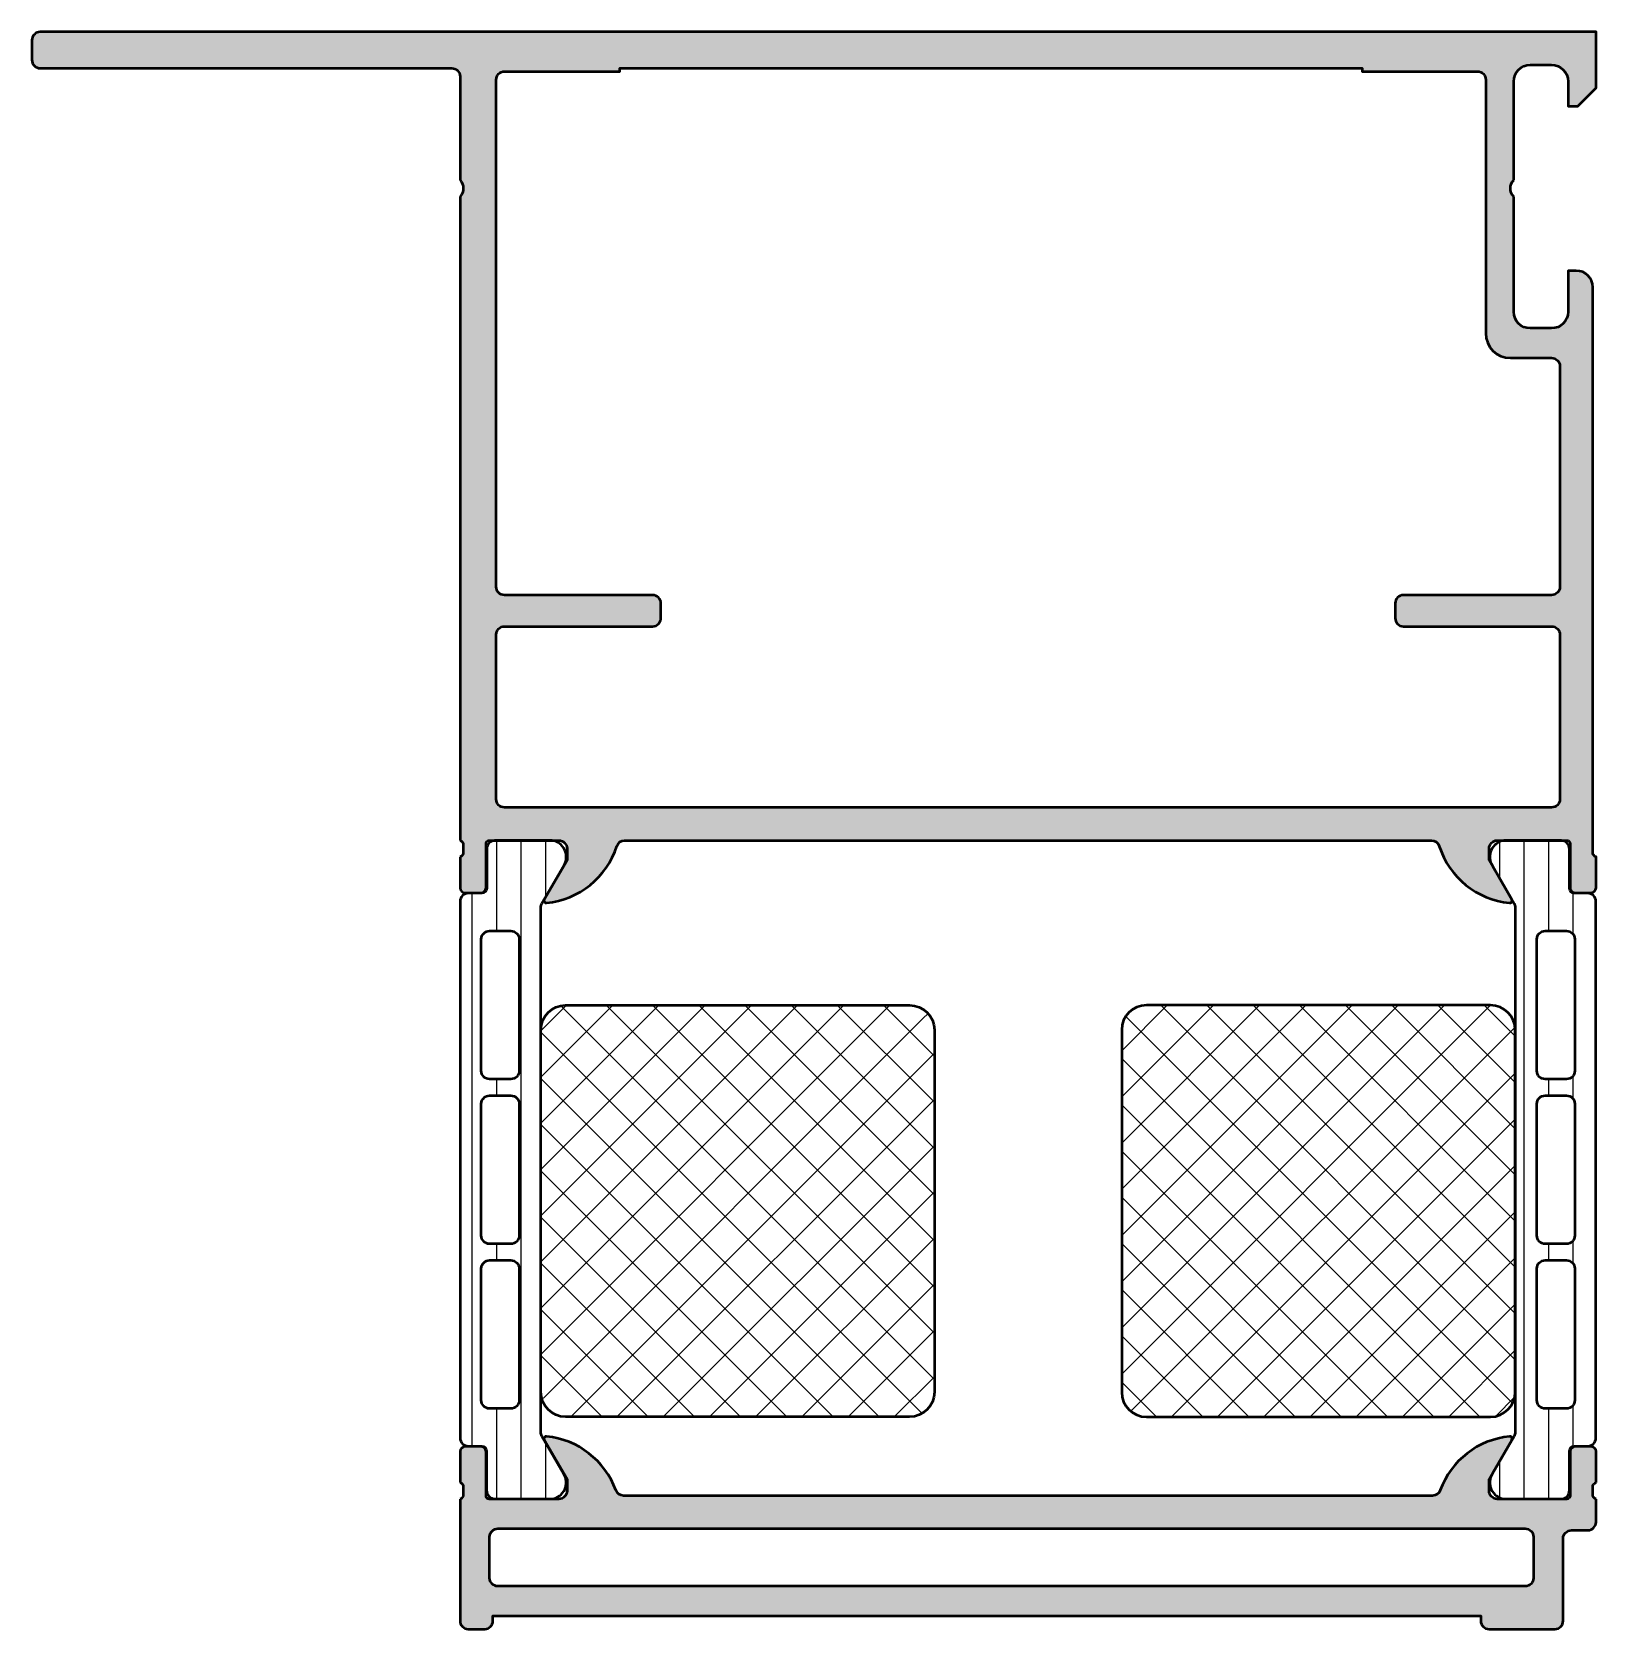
# Model space of a CAD drawing. Extents: x 0 to 95, y 3 to 100.
import ezdxf

# ---------------------------------------------------------------- set-up
doc = ezdxf.new("R2010")
doc.units = 0
for name, color, linetype, lineweight in [('0S-Alu contour', 7, 'Continuous', 50), ('0S-Alu hatch', 252, 'Continuous', 25), ('0S-Plastic contour', 254, 'Continuous', 50), ('0S-Plastic hatch', 253, 'Continuous', 25), ('0S-PT contour', 91, 'Continuous', 50), ('0S-PT hatch', 103, 'Continuous', 25)]:
    doc.layers.add(name, color=color, linetype=linetype, lineweight=lineweight)

# ---------------------------------------------------------------- blocks, each defined once
blk = doc.blocks.new('430600__A8E26D4E_2B8F_4D4B_A4E5_AAB7CC49E66D_')
at = {"layer": '0S-PT hatch'}
h = blk.add_hatch(dxfattribs=at)
h.set_pattern_fill('ANSI37', color=256, scale=0.625, angle=90, style=0)
edge = h.paths.add_edge_path()
edge.add_line((54.81, 39.39), (54.81, 17.39))
edge.add_ellipse((53.31, 17.39), major_axis=(-1.5, 0), ratio=1, start_angle=90.0001, end_angle=179.9999, ccw=False)
edge.add_line((53.31, 15.89), (32.41, 15.89))
edge.add_ellipse((32.41, 17.39), major_axis=(-1.5, 0), ratio=1, start_angle=0.00002, end_angle=89.99998, ccw=False)
edge.add_line((30.91, 17.39), (30.91, 39.39))
edge.add_ellipse((32.41, 39.39), major_axis=(-1.5, 0), ratio=1, start_angle=270.00006, end_angle=359.99994, ccw=False)
edge.add_line((32.41, 40.89), (53.31, 40.89))
edge.add_ellipse((53.31, 39.39), major_axis=(-1.5, 0), ratio=1, start_angle=180.00014, end_angle=269.99986, ccw=False)
at = {"layer": '0S-PT contour', "color": 7}
for points in [[(32.41, 40.89), (53.31, 40.89)], [(30.91, 17.39), (30.91, 39.39)], [(54.81, 39.39), (54.81, 17.39)], [(53.31, 15.89), (32.41, 15.89)]]:
    blk.add_lwpolyline(points, dxfattribs=at)
at = {"layer": '0S-PT contour', "color": 7, "extrusion": (0, 0, -1)}
for centre, start, end in [((-32.41, 39.39), 0.00006, 89.99994), ((-53.31, 39.39), 90.00014, 179.99986), ((-32.41, 17.39), 270.00002, 359.99998), ((-53.31, 17.39), 180.0001, 269.9999)]:
    blk.add_arc(centre, 1.5, start, end, dxfattribs=at)
blk = doc.blocks.new('430600__C18DCE26_B44D_4846_882F_9AAA7D631AA7_')
at = {"layer": '0S-PT hatch'}
h = blk.add_hatch(dxfattribs=at)
h.set_pattern_fill('ANSI37', color=256, scale=0.625, angle=90, style=0)
edge = h.paths.add_edge_path()
edge.add_line((66.19, 39.39), (66.19, 17.39))
edge.add_arc((67.69, 17.39), 1.5, 180.0001, 269.9999)
edge.add_line((67.69, 15.89), (88.59, 15.89))
edge.add_arc((88.59, 17.39), 1.5, 270.00002, 359.99998)
edge.add_line((90.09, 17.39), (90.09, 39.39))
edge.add_arc((88.59, 39.39), 1.5, 0.00006, 89.99994)
edge.add_line((88.59, 40.89), (67.69, 40.89))
edge.add_arc((67.69, 39.39), 1.5, 90.00014, 179.99986)
at = {"layer": '0S-PT contour', "color": 7}
for points in [[(88.59, 40.89), (67.69, 40.89)], [(66.19, 39.39), (66.19, 17.39)], [(90.09, 17.39), (90.09, 39.39)], [(67.69, 15.89), (88.59, 15.89)]]:
    blk.add_lwpolyline(points, dxfattribs=at)
for centre, start, end in [((67.69, 39.39), 90.00014, 179.99986), ((88.59, 39.39), 0.00006, 89.99994), ((67.69, 17.39), 180.0001, 269.9999), ((88.59, 17.39), 270.00002, 359.99998)]:
    blk.add_arc(centre, 1.5, start, end, dxfattribs=at)
blk = doc.blocks.new('284257__8243804E_5146_432E_A30F_00C3943805B0___B3038595_5A23_4FE2_A05B_C9B2BAAF3AB6_')
at = {"layer": '0S-Plastic hatch'}
h = blk.add_hatch(dxfattribs=at)
h.set_pattern_fill('ANSI31', color=256, scale=0.468, angle=45, style=0)
edge = h.paths.add_edge_path()
edge.add_ellipse((27.323, 47.99), major_axis=(-0.3, 0), ratio=1, start_angle=90, end_angle=180, ccw=False)
edge.add_line((27.323, 47.69), (26.508, 47.69))
edge.add_arc((26.508, 47.19), 0.5, 90, 180.00003)
edge.add_line((26.008, 47.19), (26.008, 14.61))
edge.add_arc((26.508, 14.61), 0.5, 180.00003, 270)
edge.add_line((26.508, 14.11), (27.318, 14.11))
edge.add_ellipse((27.318, 13.81), major_axis=(-0.3, 0), ratio=1, start_angle=180, end_angle=270, ccw=False)
edge.add_line((27.618, 13.81), (27.618, 11.41))
edge.add_arc((28.118, 11.41), 0.5, 179.9997, 270.0003)
edge.add_line((28.118, 10.91), (31.594, 10.91))
edge.add_arc((31.452, 11.9), 1, 278.18161, 392.72702)
edge.add_line((32.293, 12.44), (30.975, 14.724))
edge.add_ellipse((31.408, 14.974), major_axis=(-0.5, 0), ratio=1, start_angle=0.00006, end_angle=30, ccw=False)
edge.add_line((30.908, 14.974), (30.912, 46.826))
edge.add_ellipse((31.412, 46.826), major_axis=(-0.5, 0), ratio=1, start_angle=330, end_angle=359.99994, ccw=False)
edge.add_line((30.979, 47.076), (32.298, 49.36))
edge.add_arc((31.457, 49.9), 1, 327.27298, 441.81839)
edge.add_line((31.599, 50.89), (28.122, 50.89))
edge.add_arc((28.122, 50.39), 0.5, 89.9997, 180.0003)
edge.add_line((27.622, 50.39), (27.623, 47.99))
edge = h.paths.add_edge_path()
edge.add_line((29.593, 44.901), (29.593, 36.901))
edge.add_ellipse((29.093, 36.901), major_axis=(-0.5, 0), ratio=1, start_angle=89.99958, end_angle=180.00042, ccw=False)
edge.add_line((29.093, 36.401), (27.793, 36.401))
edge.add_ellipse((27.793, 36.901), major_axis=(-0.5, 0), ratio=1, start_angle=0, end_angle=90.0019, ccw=False)
edge.add_line((27.293, 36.901), (27.293, 44.901))
edge.add_ellipse((27.793, 44.901), major_axis=(-0.5, 0), ratio=1, start_angle=270, end_angle=360, ccw=False)
edge.add_line((27.793, 45.401), (29.093, 45.401))
edge.add_ellipse((29.093, 44.901), major_axis=(-0.5, 0), ratio=1, start_angle=180, end_angle=270, ccw=False)
edge = h.paths.add_edge_path()
edge.add_line((29.593, 34.901), (29.593, 26.897))
edge.add_ellipse((29.093, 26.897), major_axis=(-0.5, 0), ratio=1, start_angle=90, end_angle=180, ccw=False)
edge.add_line((29.093, 26.397), (27.793, 26.397))
edge.add_ellipse((27.793, 26.897), major_axis=(-0.5, 0), ratio=1, start_angle=0, end_angle=90, ccw=False)
edge.add_line((27.293, 26.897), (27.293, 34.901))
edge.add_ellipse((27.793, 34.901), major_axis=(-0.5, 0), ratio=1, start_angle=270, end_angle=360, ccw=False)
edge.add_line((27.793, 35.401), (29.093, 35.401))
edge.add_ellipse((29.093, 34.901), major_axis=(-0.5, 0), ratio=1, start_angle=180, end_angle=270, ccw=False)
edge = h.paths.add_edge_path()
edge.add_line((29.593, 24.897), (29.593, 16.897))
edge.add_ellipse((29.093, 16.897), major_axis=(-0.5, 0), ratio=1, start_angle=89.99958, end_angle=180.00042, ccw=False)
edge.add_line((29.093, 16.397), (27.793, 16.397))
edge.add_ellipse((27.793, 16.897), major_axis=(-0.5, 0), ratio=1, start_angle=0, end_angle=90.0019, ccw=False)
edge.add_line((27.293, 16.897), (27.293, 24.897))
edge.add_ellipse((27.793, 24.897), major_axis=(-0.5, 0), ratio=1, start_angle=269.9981, end_angle=360, ccw=False)
edge.add_line((27.793, 25.397), (29.093, 25.397))
edge.add_ellipse((29.093, 24.897), major_axis=(-0.5, 0), ratio=1, start_angle=179.99958, end_angle=270.00042, ccw=False)
at = {"layer": '0S-Alu contour', "color": 7}
for points in [[(27.293, 36.901), (27.293, 44.901)], [(27.793, 45.401), (29.093, 45.401)], [(29.593, 44.901), (29.593, 36.901)], [(29.093, 36.401), (27.793, 36.401)], [(27.793, 35.401), (29.093, 35.401)], [(27.293, 26.897), (27.293, 34.901)], [(29.593, 34.901), (29.593, 26.897)], [(29.093, 26.397), (27.793, 26.397)], [(27.793, 25.397), (29.093, 25.397)], [(27.293, 16.897), (27.293, 24.897)], [(29.593, 24.897), (29.593, 16.897)], [(29.093, 16.397), (27.793, 16.397)]]:
    blk.add_lwpolyline(points, dxfattribs=at)
at = {"layer": '0S-Alu contour', "color": 7, "extrusion": (0, 0, -1)}
for centre, start, end in [((-27.793, 44.901), 0, 90), ((-29.093, 44.901), 90, 180), ((-27.793, 36.901), 269.9981, 0), ((-29.093, 36.901), 179.99958, 270.00042), ((-27.793, 34.901), 0, 90), ((-29.093, 34.901), 90, 180), ((-27.793, 26.897), 270, 0), ((-29.093, 26.897), 180, 270), ((-27.793, 24.897), 0, 90.0019), ((-29.093, 24.897), 89.99958, 180.00042), ((-27.793, 16.897), 269.9981, 0), ((-29.093, 16.897), 179.99958, 270.00042)]:
    blk.add_arc(centre, 0.5, start, end, dxfattribs=at)
at = {"layer": '0S-Plastic contour', "color": 7}
for points in [[(31.599, 50.89), (28.122, 50.89)], [(27.622, 50.39), (27.623, 47.99)], [(30.979, 47.076), (32.298, 49.36)], [(27.323, 47.69), (26.508, 47.69)], [(26.008, 47.19), (26.008, 14.61)], [(30.908, 14.974), (30.912, 46.826)], [(32.293, 12.44), (30.975, 14.724)], [(26.508, 14.11), (27.318, 14.11)], [(27.618, 13.81), (27.618, 11.41)], [(28.118, 10.91), (31.594, 10.91)]]:
    blk.add_lwpolyline(points, dxfattribs=at)
for centre, radius, start, end in [((28.122, 50.39), 0.5, 89.9997, 180.0003), ((31.457, 49.9), 1, 327.27298, 81.81839), ((26.508, 47.19), 0.5, 90, 180.00003), ((26.508, 14.61), 0.5, 180.00003, 270), ((31.452, 11.9), 1, 278.18161, 32.72702), ((28.118, 11.41), 0.5, 179.9997, 270.0003)]:
    blk.add_arc(centre, radius, start, end, dxfattribs=at)
at = {"layer": '0S-Plastic contour', "color": 7, "extrusion": (0, 0, -1)}
for centre, radius, start, end in [((-27.323, 47.99), 0.3, 180, 270), ((-31.412, 46.826), 0.5, 0.00006, 30), ((-31.408, 14.974), 0.5, 330, 359.99994), ((-27.318, 13.81), 0.3, 90, 180)]:
    blk.add_arc(centre, radius, start, end, dxfattribs=at)
blk = doc.blocks.new('284257__FB9A5DB8_15C2_4BDE_879E_2BC329436DF5___D63FB8DF_1B09_440E_AAFC_EBD1663810C8_')
at = {"layer": '0S-Plastic hatch'}
h = blk.add_hatch(dxfattribs=at)
h.set_pattern_fill('ANSI31', color=256, scale=0.468, angle=45, style=0)
edge = h.paths.add_edge_path()
edge.add_line((90.088, 46.826), (90.092, 14.974))
edge.add_ellipse((89.592, 14.974), major_axis=(-0.5, 0), ratio=1, start_angle=150, end_angle=179.99994, ccw=False)
edge.add_line((90.025, 14.724), (88.707, 12.44))
edge.add_arc((89.548, 11.9), 1, 147.27298, 261.81839)
edge.add_line((89.406, 10.91), (92.882, 10.91))
edge.add_arc((92.882, 11.41), 0.5, 269.9997, 360.0003)
edge.add_line((93.382, 11.41), (93.382, 13.81))
edge.add_ellipse((93.682, 13.81), major_axis=(-0.3, 0), ratio=1, start_angle=270, end_angle=360, ccw=False)
edge.add_line((93.682, 14.11), (94.492, 14.11))
edge.add_arc((94.492, 14.61), 0.5, 270, 359.99997)
edge.add_line((94.992, 14.61), (94.992, 47.19))
edge.add_arc((94.492, 47.19), 0.5, 359.99997, 450)
edge.add_line((94.492, 47.69), (93.677, 47.69))
edge.add_ellipse((93.677, 47.99), major_axis=(-0.3, 0), ratio=1, start_angle=0, end_angle=90, ccw=False)
edge.add_line((93.377, 47.99), (93.378, 50.39))
edge.add_arc((92.878, 50.39), 0.5, 359.9997, 450.0003)
edge.add_line((92.878, 50.89), (89.401, 50.89))
edge.add_arc((89.543, 49.9), 1, 98.18161, 212.72702)
edge.add_line((88.702, 49.36), (90.021, 47.076))
edge.add_ellipse((89.588, 46.826), major_axis=(-0.5, 0), ratio=1, start_angle=180.00006, end_angle=210, ccw=False)
edge = h.paths.add_edge_path()
edge.add_line((93.707, 44.901), (93.707, 36.901))
edge.add_ellipse((93.207, 36.901), major_axis=(-0.5, 0), ratio=1, start_angle=89.9981, end_angle=180, ccw=False)
edge.add_line((93.207, 36.401), (91.907, 36.401))
edge.add_ellipse((91.907, 36.901), major_axis=(-0.5, 0), ratio=1, start_angle=-0.00042, end_angle=90.00042, ccw=False)
edge.add_line((91.407, 36.901), (91.407, 44.901))
edge.add_ellipse((91.907, 44.901), major_axis=(-0.5, 0), ratio=1, start_angle=270, end_angle=360, ccw=False)
edge.add_line((91.907, 45.401), (93.207, 45.401))
edge.add_ellipse((93.207, 44.901), major_axis=(-0.5, 0), ratio=1, start_angle=180, end_angle=270, ccw=False)
edge = h.paths.add_edge_path()
edge.add_line((93.707, 34.901), (93.707, 26.897))
edge.add_ellipse((93.207, 26.897), major_axis=(-0.5, 0), ratio=1, start_angle=90, end_angle=180, ccw=False)
edge.add_line((93.207, 26.397), (91.907, 26.397))
edge.add_ellipse((91.907, 26.897), major_axis=(-0.5, 0), ratio=1, start_angle=0, end_angle=90, ccw=False)
edge.add_line((91.407, 26.897), (91.407, 34.901))
edge.add_ellipse((91.907, 34.901), major_axis=(-0.5, 0), ratio=1, start_angle=270, end_angle=360, ccw=False)
edge.add_line((91.907, 35.401), (93.207, 35.401))
edge.add_ellipse((93.207, 34.901), major_axis=(-0.5, 0), ratio=1, start_angle=180, end_angle=270, ccw=False)
edge = h.paths.add_edge_path()
edge.add_line((93.707, 24.897), (93.707, 16.897))
edge.add_ellipse((93.207, 16.897), major_axis=(-0.5, 0), ratio=1, start_angle=89.9981, end_angle=180, ccw=False)
edge.add_line((93.207, 16.397), (91.907, 16.397))
edge.add_ellipse((91.907, 16.897), major_axis=(-0.5, 0), ratio=1, start_angle=-0.00042, end_angle=90.00042, ccw=False)
edge.add_line((91.407, 16.897), (91.407, 24.897))
edge.add_ellipse((91.907, 24.897), major_axis=(-0.5, 0), ratio=1, start_angle=-90.00042, end_angle=0.00042, ccw=False)
edge.add_line((91.907, 25.397), (93.207, 25.397))
edge.add_ellipse((93.207, 24.897), major_axis=(-0.5, 0), ratio=1, start_angle=180, end_angle=270.0019, ccw=False)
at = {"layer": '0S-Alu contour', "color": 7}
for points in [[(91.407, 36.901), (91.407, 44.901)], [(91.907, 45.401), (93.207, 45.401)], [(93.707, 44.901), (93.707, 36.901)], [(93.207, 36.401), (91.907, 36.401)], [(91.907, 35.401), (93.207, 35.401)], [(91.407, 26.897), (91.407, 34.901)], [(93.707, 34.901), (93.707, 26.897)], [(93.207, 26.397), (91.907, 26.397)], [(91.907, 25.397), (93.207, 25.397)], [(91.407, 16.897), (91.407, 24.897)], [(93.707, 24.897), (93.707, 16.897)], [(93.207, 16.397), (91.907, 16.397)]]:
    blk.add_lwpolyline(points, dxfattribs=at)
at = {"layer": '0S-Alu contour', "color": 7, "extrusion": (0, 0, -1)}
for centre, start, end in [((-91.907, 44.901), 0, 90), ((-93.207, 44.901), 90, 180), ((-91.907, 36.901), 269.99958, 0.00042), ((-93.207, 36.901), 180, 270.0019), ((-91.907, 34.901), 0, 90), ((-93.207, 34.901), 90, 180), ((-91.907, 26.897), 270, 0), ((-93.207, 26.897), 180, 270), ((-91.907, 24.897), 359.99958, 90.00042), ((-93.207, 24.897), 89.9981, 180), ((-91.907, 16.897), 269.99958, 0.00042), ((-93.207, 16.897), 180, 270.0019)]:
    blk.add_arc(centre, 0.5, start, end, dxfattribs=at)
at = {"layer": '0S-Plastic contour', "color": 7}
for points in [[(92.878, 50.89), (89.401, 50.89)], [(93.377, 47.99), (93.378, 50.39)], [(88.702, 49.36), (90.021, 47.076)], [(94.492, 47.69), (93.677, 47.69)], [(90.088, 46.826), (90.092, 14.974)], [(94.992, 14.61), (94.992, 47.19)], [(90.025, 14.724), (88.707, 12.44)], [(93.382, 11.41), (93.382, 13.81)], [(93.682, 14.11), (94.492, 14.11)], [(89.406, 10.91), (92.882, 10.91)]]:
    blk.add_lwpolyline(points, dxfattribs=at)
for centre, radius, start, end in [((89.543, 49.9), 1, 98.18161, 212.72702), ((92.878, 50.39), 0.5, 359.9997, 90.0003), ((94.492, 47.19), 0.5, 359.99997, 90), ((94.492, 14.61), 0.5, 270, 359.99997), ((89.548, 11.9), 1, 147.27298, 261.81839), ((92.882, 11.41), 0.5, 269.9997, 0.0003)]:
    blk.add_arc(centre, radius, start, end, dxfattribs=at)
at = {"layer": '0S-Plastic contour', "color": 7, "extrusion": (0, 0, -1)}
for centre, radius, start, end in [((-93.677, 47.99), 0.3, 270, 0), ((-89.588, 46.826), 0.5, 150, 179.99994), ((-89.592, 14.974), 0.5, 180.00006, 210), ((-93.682, 13.81), 0.3, 0, 90)]:
    blk.add_arc(centre, radius, start, end, dxfattribs=at)
blk = doc.blocks.new('430140__F34BA548_09D2_4F9F_92AA_DC792270B126_')
at = {"layer": '0S-Alu hatch'}
h = blk.add_hatch(color=256, dxfattribs=at)
edge = h.paths.add_edge_path()
edge.add_line((0, 99.5), (0, 98.3))
edge.add_arc((0.5, 98.3), 0.5, 179.99736, 270.00264)
edge.add_line((0.5, 97.8), (25.5, 97.8))
edge.add_ellipse((25.5, 97.3), major_axis=(-0.5, 0), ratio=1, start_angle=180.00631, end_angle=269.99369, ccw=False)
edge.add_line((26, 97.3), (26, 91))
edge.add_ellipse((25.475, 90.5), major_axis=(-0.725, 0), ratio=1, start_angle=136.40385, end_angle=223.59615, ccw=False)
edge.add_line((26, 90), (26, 50.9))
edge.add_ellipse((25.921, 50.633), major_axis=(-0.279, 0), ratio=1, start_angle=178.83752, end_angle=253.57541, ccw=False)
edge.add_line((26.2, 50.627), (26.2, 50.173))
edge.add_ellipse((25.921, 50.168), major_axis=(-0.279, 0), ratio=1, start_angle=106.42459, end_angle=181.16287, ccw=False)
edge.add_line((26, 49.9), (26, 48.02))
edge.add_arc((26.3, 48.02), 0.3, 180, 270)
edge.add_line((26.3, 47.72), (27.28, 47.72))
edge.add_arc((27.28, 48.02), 0.3, 270, 360)
edge.add_line((27.58, 48.02), (27.58, 50.7))
edge.add_ellipse((27.78, 50.7), major_axis=(-0.2, 0), ratio=1, start_angle=270, end_angle=360, ccw=False)
edge.add_line((27.78, 50.9), (32, 50.9))
edge.add_ellipse((32, 50.4), major_axis=(-0.5, 0), ratio=1, start_angle=180, end_angle=270, ccw=False)
edge.add_line((32.5, 50.4), (32.5, 49.7))
edge.add_line((32.5, 49.7), (31.119, 47.307))
edge.add_arc((31.238, 47.238), 0.138, 150, 275.62258)
edge.add_arc((30.762, 52.077), 5, 275.62258, 342.25158)
edge.add_ellipse((36, 50.4), major_axis=(-0.5, 0), ratio=1, start_angle=270, end_angle=342.25158, ccw=False)
edge.add_line((36, 50.9), (85, 50.9))
edge.add_ellipse((85, 50.4), major_axis=(-0.5, 0), ratio=1, start_angle=197.74842, end_angle=270, ccw=False)
edge.add_arc((90.238, 52.077), 5, 197.74842, 264.37742)
edge.add_arc((89.762, 47.238), 0.138, 264.37742, 390)
edge.add_line((89.881, 47.307), (88.5, 49.7))
edge.add_line((88.5, 49.7), (88.5, 50.4))
edge.add_ellipse((89, 50.4), major_axis=(-0.5, 0), ratio=1, start_angle=270, end_angle=360, ccw=False)
edge.add_line((89, 50.9), (93.22, 50.9))
edge.add_ellipse((93.22, 50.7), major_axis=(-0.2, 0), ratio=1, start_angle=180, end_angle=270, ccw=False)
edge.add_line((93.42, 50.7), (93.42, 48.02))
edge.add_line((93.42, 48.02), (93.43, 47.943))
edge.add_line((93.43, 47.943), (93.46, 47.87))
edge.add_line((93.46, 47.87), (93.508, 47.808))
edge.add_line((93.508, 47.808), (93.57, 47.76))
edge.add_line((93.57, 47.76), (93.642, 47.73))
edge.add_line((93.642, 47.73), (93.72, 47.72))
edge.add_line((93.72, 47.72), (94.7, 47.72))
edge.add_line((94.7, 47.72), (94.767, 47.728))
edge.add_line((94.767, 47.728), (94.83, 47.75))
edge.add_line((94.83, 47.75), (94.887, 47.786))
edge.add_line((94.887, 47.786), (94.934, 47.833))
edge.add_line((94.934, 47.833), (94.97, 47.89))
edge.add_line((94.97, 47.89), (94.992, 47.953))
edge.add_line((94.992, 47.953), (95, 48.02))
edge.add_line((95, 48.02), (95, 49.9))
edge.add_line((95, 49.9), (94.934, 49.93))
edge.add_line((94.934, 49.93), (94.877, 49.975))
edge.add_line((94.877, 49.975), (94.834, 50.034))
edge.add_line((94.834, 50.034), (94.808, 50.101))
edge.add_line((94.808, 50.101), (94.8, 50.173))
edge.add_line((94.8, 50.173), (94.8, 84.5))
edge.add_arc((93.8, 84.5), 1, 0, 90)
edge.add_line((93.8, 85.5), (93.3, 85.5))
edge.add_line((93.3, 85.5), (93.3, 83))
edge.add_ellipse((92.3, 83), major_axis=(-1, 0), ratio=1, start_angle=90, end_angle=180, ccw=False)
edge.add_line((92.3, 82), (91, 82))
edge.add_ellipse((91, 83), major_axis=(-1, 0), ratio=1, start_angle=0, end_angle=90, ccw=False)
edge.add_line((90, 83), (90, 90))
edge.add_ellipse((90.525, 90.5), major_axis=(-0.725, 0), ratio=1, start_angle=-43.60282, end_angle=43.60282, ccw=False)
edge.add_line((90, 91), (90, 97))
edge.add_ellipse((91, 97), major_axis=(-1, 0), ratio=1, start_angle=270, end_angle=360, ccw=False)
edge.add_line((91, 98), (92.3, 98))
edge.add_ellipse((92.3, 97), major_axis=(-1, 0), ratio=1, start_angle=180, end_angle=270, ccw=False)
edge.add_line((93.3, 97), (93.3, 95.5))
edge.add_line((93.3, 95.5), (93.9, 95.5))
edge.add_line((93.9, 95.5), (95, 96.6))
edge.add_line((95, 96.6), (95, 100))
edge.add_line((95, 100), (0.5, 100))
edge.add_arc((0.5, 99.5), 0.5, 89.99915, 180.00085)
edge = h.paths.add_edge_path()
edge.add_line((28.2, 66.3), (28.2, 97.1))
edge.add_ellipse((28.7, 97.1), major_axis=(-0.5, 0), ratio=1, start_angle=-90.00114, end_angle=0.00114, ccw=False)
edge.add_line((28.7, 97.6), (35.7, 97.6))
edge.add_line((35.7, 97.6), (35.7, 97.8))
edge.add_line((35.7, 97.8), (80.8, 97.8))
edge.add_line((80.8, 97.8), (80.8, 97.6))
edge.add_line((80.8, 97.6), (87.8, 97.6))
edge.add_ellipse((87.8, 97.1), major_axis=(-0.5, 0), ratio=1, start_angle=180, end_angle=270, ccw=False)
edge.add_line((88.3, 97.1), (88.3, 81.7))
edge.add_arc((89.8, 81.7), 1.5, 180, 270)
edge.add_line((89.8, 80.2), (92.3, 80.2))
edge.add_ellipse((92.3, 79.7), major_axis=(-0.5, 0), ratio=1, start_angle=180, end_angle=270, ccw=False)
edge.add_line((92.8, 79.7), (92.8, 66.3))
edge.add_ellipse((92.3, 66.3), major_axis=(-0.5, 0), ratio=1, start_angle=90, end_angle=180, ccw=False)
edge.add_line((92.3, 65.8), (83.3, 65.8))
edge.add_arc((83.3, 65.3), 0.5, 90, 180)
edge.add_line((82.8, 65.3), (82.8, 64.4))
edge.add_arc((83.3, 64.4), 0.5, 180, 270)
edge.add_line((83.3, 63.9), (92.3, 63.9))
edge.add_ellipse((92.3, 63.4), major_axis=(-0.5, 0), ratio=1, start_angle=180, end_angle=270, ccw=False)
edge.add_line((92.8, 63.4), (92.8, 53.4))
edge.add_ellipse((92.3, 53.4), major_axis=(-0.5, 0), ratio=1, start_angle=90.00003, end_angle=180, ccw=False)
edge.add_line((92.3, 52.9), (28.7, 52.9))
edge.add_ellipse((28.7, 53.4), major_axis=(-0.5, 0), ratio=1, start_angle=-0.00004, end_angle=90.00003, ccw=False)
edge.add_line((28.2, 53.4), (28.2, 63.4))
edge.add_ellipse((28.7, 63.4), major_axis=(-0.5, 0), ratio=1, start_angle=269.99996, end_angle=360, ccw=False)
edge.add_line((28.7, 63.9), (37.7, 63.9))
edge.add_arc((37.7, 64.4), 0.5, 269.99996, 360)
edge.add_line((38.2, 64.4), (38.2, 65.3))
edge.add_arc((37.7, 65.3), 0.5, 0, 90)
edge.add_line((37.7, 65.8), (28.7, 65.8))
edge.add_ellipse((28.7, 66.3), major_axis=(-0.5, 0), ratio=1, start_angle=-0.00004, end_angle=90, ccw=False)
at = {"layer": '0S-Alu contour', "color": 7}
for points in [[(93.3, 97), (93.3, 95.5), (93.9, 95.5), (95, 96.6), (95, 100), (0.5, 100)], [(0, 99.5), (0, 98.3)], [(91, 98), (92.3, 98)], [(0.5, 97.8), (25.5, 97.8)], [(26, 97.3), (26, 91)], [(28.2, 66.3), (28.2, 97.1)], [(28.7, 97.6), (35.7, 97.6), (35.7, 97.8), (80.8, 97.8), (80.8, 97.6), (87.8, 97.6)], [(88.3, 97.1), (88.3, 81.7)], [(90, 91), (90, 97)], [(26, 90), (26, 50.9)], [(90, 83), (90, 90)], [(93.8, 85.5), (93.3, 85.5), (93.3, 83)], [(93.42, 50.7), (93.42, 48.02), (93.43, 47.943), (93.46, 47.87), (93.508, 47.808), (93.57, 47.76), (93.642, 47.73), (93.72, 47.72), (94.7, 47.72), (94.767, 47.728), (94.83, 47.75), (94.887, 47.786), (94.934, 47.833), (94.97, 47.89), (94.992, 47.953), (95, 48.02), (95, 49.9), (94.934, 49.93), (94.877, 49.975), (94.834, 50.034), (94.808, 50.101), (94.8, 50.173), (94.8, 84.5)], [(92.3, 82), (91, 82)], [(89.8, 80.2), (92.3, 80.2)], [(92.8, 79.7), (92.8, 66.3)], [(37.7, 65.8), (28.7, 65.8)], [(38.2, 64.4), (38.2, 65.3)], [(82.8, 65.3), (82.8, 64.4)], [(92.3, 65.8), (83.3, 65.8)], [(28.2, 53.4), (28.2, 63.4)], [(28.7, 63.9), (37.7, 63.9)], [(83.3, 63.9), (92.3, 63.9)], [(92.8, 63.4), (92.8, 53.4)], [(92.3, 52.9), (28.7, 52.9)], [(26.2, 50.627), (26.2, 50.173)], [(27.58, 48.02), (27.58, 50.7)], [(27.78, 50.9), (32, 50.9)], [(36, 50.9), (85, 50.9)], [(89, 50.9), (93.22, 50.9)], [(26, 49.9), (26, 48.02)], [(32.5, 50.4), (32.5, 49.7), (31.119, 47.307)], [(89.881, 47.307), (88.5, 49.7), (88.5, 50.4)], [(26.3, 47.72), (27.28, 47.72)]]:
    blk.add_lwpolyline(points, dxfattribs=at)
for centre, radius, start, end in [((0.5, 99.5), 0.5, 89.99915, 180.00085), ((0.5, 98.3), 0.5, 179.99736, 270.00264), ((93.8, 84.5), 1, 0, 90), ((89.8, 81.7), 1.5, 180, 270), ((37.7, 65.3), 0.5, 0, 90), ((83.3, 65.3), 0.5, 90, 180), ((37.7, 64.4), 0.5, 269.99996, 0), ((83.3, 64.4), 0.5, 180, 270), ((30.762, 52.077), 5, 275.62258, 342.25158), ((90.238, 52.077), 5, 197.74842, 264.37742), ((26.3, 48.02), 0.3, 180, 270), ((27.28, 48.02), 0.3, 270, 0), ((31.238, 47.238), 0.138, 150, 275.62258), ((89.762, 47.238), 0.138, 264.37742, 30)]:
    blk.add_arc(centre, radius, start, end, dxfattribs=at)
at = {"layer": '0S-Alu contour', "color": 7, "extrusion": (0, 0, -1)}
for centre, radius, start, end in [((-91, 97), 1, 0, 90), ((-92.3, 97), 1, 90, 180), ((-25.5, 97.3), 0.5, 90.00631, 179.99369), ((-28.7, 97.1), 0.5, 359.99886, 90.00114), ((-87.8, 97.1), 0.5, 90, 180), ((-25.475, 90.5), 0.725, 136.40385, 223.59615), ((-90.525, 90.5), 0.725, 316.39718, 43.60282), ((-91, 83), 1, 270, 0), ((-92.3, 83), 1, 180, 270), ((-92.3, 79.7), 0.5, 90, 180), ((-28.7, 66.3), 0.5, 270, 0.00004), ((-92.3, 66.3), 0.5, 180, 270), ((-28.7, 63.4), 0.5, 0, 90.00004), ((-92.3, 63.4), 0.5, 90, 180), ((-28.7, 53.4), 0.5, 269.99997, 0.00004), ((-92.3, 53.4), 0.5, 180, 269.99997), ((-25.921, 50.633), 0.279, 106.42459, 181.16248), ((-27.78, 50.7), 0.2, 0, 90), ((-32, 50.4), 0.5, 90, 180), ((-36, 50.4), 0.5, 17.74842, 90), ((-85, 50.4), 0.5, 90, 162.25158), ((-89, 50.4), 0.5, 0, 90), ((-93.22, 50.7), 0.2, 90, 180), ((-25.921, 50.168), 0.279, 178.83713, 253.57541)]:
    blk.add_arc(centre, radius, start, end, dxfattribs=at)
blk = doc.blocks.new('430460__9ED941FC_51B5_426C_99C5_79CA0EBC9DDE_')
at = {"layer": '0S-Alu hatch'}
h = blk.add_hatch(color=256, dxfattribs=at)
edge = h.paths.add_edge_path()
edge.add_line((26.5, 3.002), (27.5, 3.002))
edge.add_arc((27.5, 3.502), 0.5, 270, 360)
edge.add_line((28, 3.502), (28, 3.8))
edge.add_line((28, 3.8), (88, 3.8))
edge.add_line((88, 3.8), (88, 3.502))
edge.add_arc((88.5, 3.502), 0.5, 180, 270)
edge.add_line((88.5, 3.002), (92.5, 3.002))
edge.add_arc((92.5, 3.502), 0.5, 270, 360)
edge.add_line((93, 3.502), (93, 8.5))
edge.add_ellipse((93.5, 8.5), major_axis=(-0.5, 0), ratio=1, start_angle=270, end_angle=360, ccw=False)
edge.add_line((93.5, 9), (94.5, 9))
edge.add_arc((94.5, 9.5), 0.5, 270, 360)
edge.add_line((95, 9.5), (95, 10.9))
edge.add_ellipse((95.079, 11.167), major_axis=(-0.279, 0), ratio=1, start_angle=-1.16248, end_angle=73.58848, ccw=False)
edge.add_line((94.8, 11.173), (94.8, 11.627))
edge.add_ellipse((95.079, 11.632), major_axis=(-0.279, 0), ratio=1, start_angle=-73.57541, end_angle=1.16287, ccw=False)
edge.add_line((95, 11.9), (95, 13.78))
edge.add_arc((94.7, 13.78), 0.3, 0, 90)
edge.add_line((94.7, 14.08), (93.72, 14.08))
edge.add_arc((93.72, 13.78), 0.3, 90, 180)
edge.add_line((93.42, 13.78), (93.42, 11.1))
edge.add_ellipse((93.22, 11.1), major_axis=(-0.2, 0), ratio=1, start_angle=90, end_angle=180, ccw=False)
edge.add_line((93.22, 10.9), (89, 10.9))
edge.add_ellipse((89, 11.4), major_axis=(-0.5, 0), ratio=1, start_angle=0, end_angle=90, ccw=False)
edge.add_line((88.5, 11.4), (88.5, 12.1))
edge.add_line((88.5, 12.1), (89.881, 14.493))
edge.add_arc((89.762, 14.562), 0.138, 330, 455.62258)
edge.add_arc((90.238, 9.723), 5, 95.62258, 160.0499)
edge.add_ellipse((85.068, 11.6), major_axis=(-0.5, 0), ratio=1, start_angle=90, end_angle=160.0499, ccw=False)
edge.add_line((85.068, 11.1), (35.932, 11.1))
edge.add_ellipse((35.932, 11.6), major_axis=(-0.5, 0), ratio=1, start_angle=19.9504, end_angle=90, ccw=False)
edge.add_arc((30.762, 9.723), 5, 19.9504, 84.37742)
edge.add_arc((31.238, 14.562), 0.138, 84.37742, 210)
edge.add_line((31.118, 14.493), (32.5, 12.1))
edge.add_line((32.5, 12.1), (32.5, 11.4))
edge.add_ellipse((32, 11.4), major_axis=(-0.5, 0), ratio=1, start_angle=90, end_angle=180, ccw=False)
edge.add_line((32, 10.9), (27.78, 10.9))
edge.add_ellipse((27.78, 11.1), major_axis=(-0.2, 0), ratio=1, start_angle=0, end_angle=90, ccw=False)
edge.add_line((27.58, 11.1), (27.58, 13.78))
edge.add_arc((27.28, 13.78), 0.3, 0, 90)
edge.add_line((27.28, 14.08), (26.3, 14.08))
edge.add_arc((26.3, 13.78), 0.3, 90, 180)
edge.add_line((26, 13.78), (26, 11.9))
edge.add_ellipse((25.921, 11.632), major_axis=(-0.279, 0), ratio=1, start_angle=178.83713, end_angle=253.57541, ccw=False)
edge.add_line((26.2, 11.627), (26.2, 11.173))
edge.add_ellipse((25.921, 11.167), major_axis=(-0.279, 0), ratio=1, start_angle=106.42459, end_angle=181.16248, ccw=False)
edge.add_line((26, 10.9), (26, 3.502))
edge.add_arc((26.5, 3.502), 0.5, 179.99917, 270)
edge = h.paths.add_edge_path()
edge.add_line((90.7, 5.6), (28.3, 5.6))
edge.add_ellipse((28.3, 6.1), major_axis=(-0.5, 0), ratio=1, start_angle=-0.00083, end_angle=90, ccw=False)
edge.add_line((27.8, 6.1), (27.8, 8.6))
edge.add_ellipse((28.3, 8.6), major_axis=(-0.5, 0), ratio=1, start_angle=270, end_angle=359.99917, ccw=False)
edge.add_line((28.3, 9.1), (90.7, 9.1))
edge.add_ellipse((90.7, 8.6), major_axis=(-0.5, 0), ratio=1, start_angle=180, end_angle=270, ccw=False)
edge.add_line((91.2, 8.6), (91.2, 6.1))
edge.add_ellipse((90.7, 6.1), major_axis=(-0.5, 0), ratio=1, start_angle=90, end_angle=180, ccw=False)
at = {"layer": '0S-Alu contour', "color": 7}
for points in [[(26, 13.78), (26, 11.9)], [(27.28, 14.08), (26.3, 14.08)], [(27.58, 11.1), (27.58, 13.78)], [(31.118, 14.493), (32.5, 12.1), (32.5, 11.4)], [(88.5, 11.4), (88.5, 12.1), (89.881, 14.493)], [(93.42, 13.78), (93.42, 11.1)], [(94.7, 14.08), (93.72, 14.08)], [(95, 11.9), (95, 13.78)], [(26, 10.9), (26, 3.502)], [(26.2, 11.627), (26.2, 11.173)], [(32, 10.9), (27.78, 10.9)], [(85.068, 11.1), (35.932, 11.1)], [(93.22, 10.9), (89, 10.9)], [(94.8, 11.173), (94.8, 11.627)], [(95, 9.5), (95, 10.9)], [(28.3, 9.1), (90.7, 9.1)], [(93.5, 9), (94.5, 9)], [(27.8, 6.1), (27.8, 8.6)], [(91.2, 8.6), (91.2, 6.1)], [(93, 3.502), (93, 8.5)], [(90.7, 5.6), (28.3, 5.6)], [(26.5, 3.002), (27.5, 3.002)], [(28, 3.502), (28, 3.8), (88, 3.8), (88, 3.502)], [(88.5, 3.002), (92.5, 3.002)]]:
    blk.add_lwpolyline(points, dxfattribs=at)
for centre, radius, start, end in [((31.238, 14.562), 0.138, 84.37742, 210), ((30.762, 9.723), 5, 19.9504, 84.37742), ((90.238, 9.723), 5, 95.62258, 160.0499), ((89.762, 14.562), 0.138, 330, 95.62258), ((26.3, 13.78), 0.3, 90, 180), ((27.28, 13.78), 0.3, 0, 90), ((93.72, 13.78), 0.3, 90, 180), ((94.7, 13.78), 0.3, 0, 90), ((94.5, 9.5), 0.5, 270, 0), ((26.5, 3.502), 0.5, 179.99917, 270), ((27.5, 3.502), 0.5, 270, 0), ((88.5, 3.502), 0.5, 180, 270), ((92.5, 3.502), 0.5, 270, 0)]:
    blk.add_arc(centre, radius, start, end, dxfattribs=at)
at = {"layer": '0S-Alu contour', "color": 7, "extrusion": (0, 0, -1)}
for centre, radius, start, end in [((-25.921, 11.632), 0.279, 106.42459, 181.16287), ((-95.079, 11.632), 0.279, 358.83713, 73.57541), ((-25.921, 11.167), 0.279, 178.83752, 253.57541), ((-27.78, 11.1), 0.2, 270, 0), ((-32, 11.4), 0.5, 180, 270), ((-35.932, 11.6), 0.5, 270, 340.0496), ((-85.068, 11.6), 0.5, 199.9501, 270), ((-89, 11.4), 0.5, 270, 0), ((-93.22, 11.1), 0.2, 180, 270), ((-95.079, 11.167), 0.279, 286.41152, 1.16248), ((-28.3, 8.6), 0.5, 0.00083, 90), ((-90.7, 8.6), 0.5, 90, 180), ((-93.5, 8.5), 0.5, 0, 90), ((-28.3, 6.1), 0.5, 270, 0.00083), ((-90.7, 6.1), 0.5, 180, 270)]:
    blk.add_arc(centre, radius, start, end, dxfattribs=at)
blk = doc.blocks.new('430600__0497EF7B_5E92_48C3_8393_38045FDB5197_')
at = {"layer": '0S-Alu contour', "color": 7}
for name in ['430140__F34BA548_09D2_4F9F_92AA_DC792270B126_', '430460__9ED941FC_51B5_426C_99C5_79CA0EBC9DDE_']:
    blk.add_blockref(name, (0, 0), dxfattribs=at)
at = {"layer": '0S-Plastic contour', "color": 7}
for name in ['284257__8243804E_5146_432E_A30F_00C3943805B0___B3038595_5A23_4FE2_A05B_C9B2BAAF3AB6_', '284257__FB9A5DB8_15C2_4BDE_879E_2BC329436DF5___D63FB8DF_1B09_440E_AAFC_EBD1663810C8_']:
    blk.add_blockref(name, (0, 0), dxfattribs=at)
at = {"layer": '0S-PT contour', "color": 7}
for name in ['430600__A8E26D4E_2B8F_4D4B_A4E5_AAB7CC49E66D_', '430600__C18DCE26_B44D_4846_882F_9AAA7D631AA7_']:
    blk.add_blockref(name, (0, 0), dxfattribs=at)

msp = doc.modelspace()

# ---------------------------------------------------------------- block references
at = {"layer": '0S-Alu contour', "color": 7}
msp.add_blockref('430600__0497EF7B_5E92_48C3_8393_38045FDB5197_', (0, 0), dxfattribs=at)

doc.saveas('drawing.dxf')
